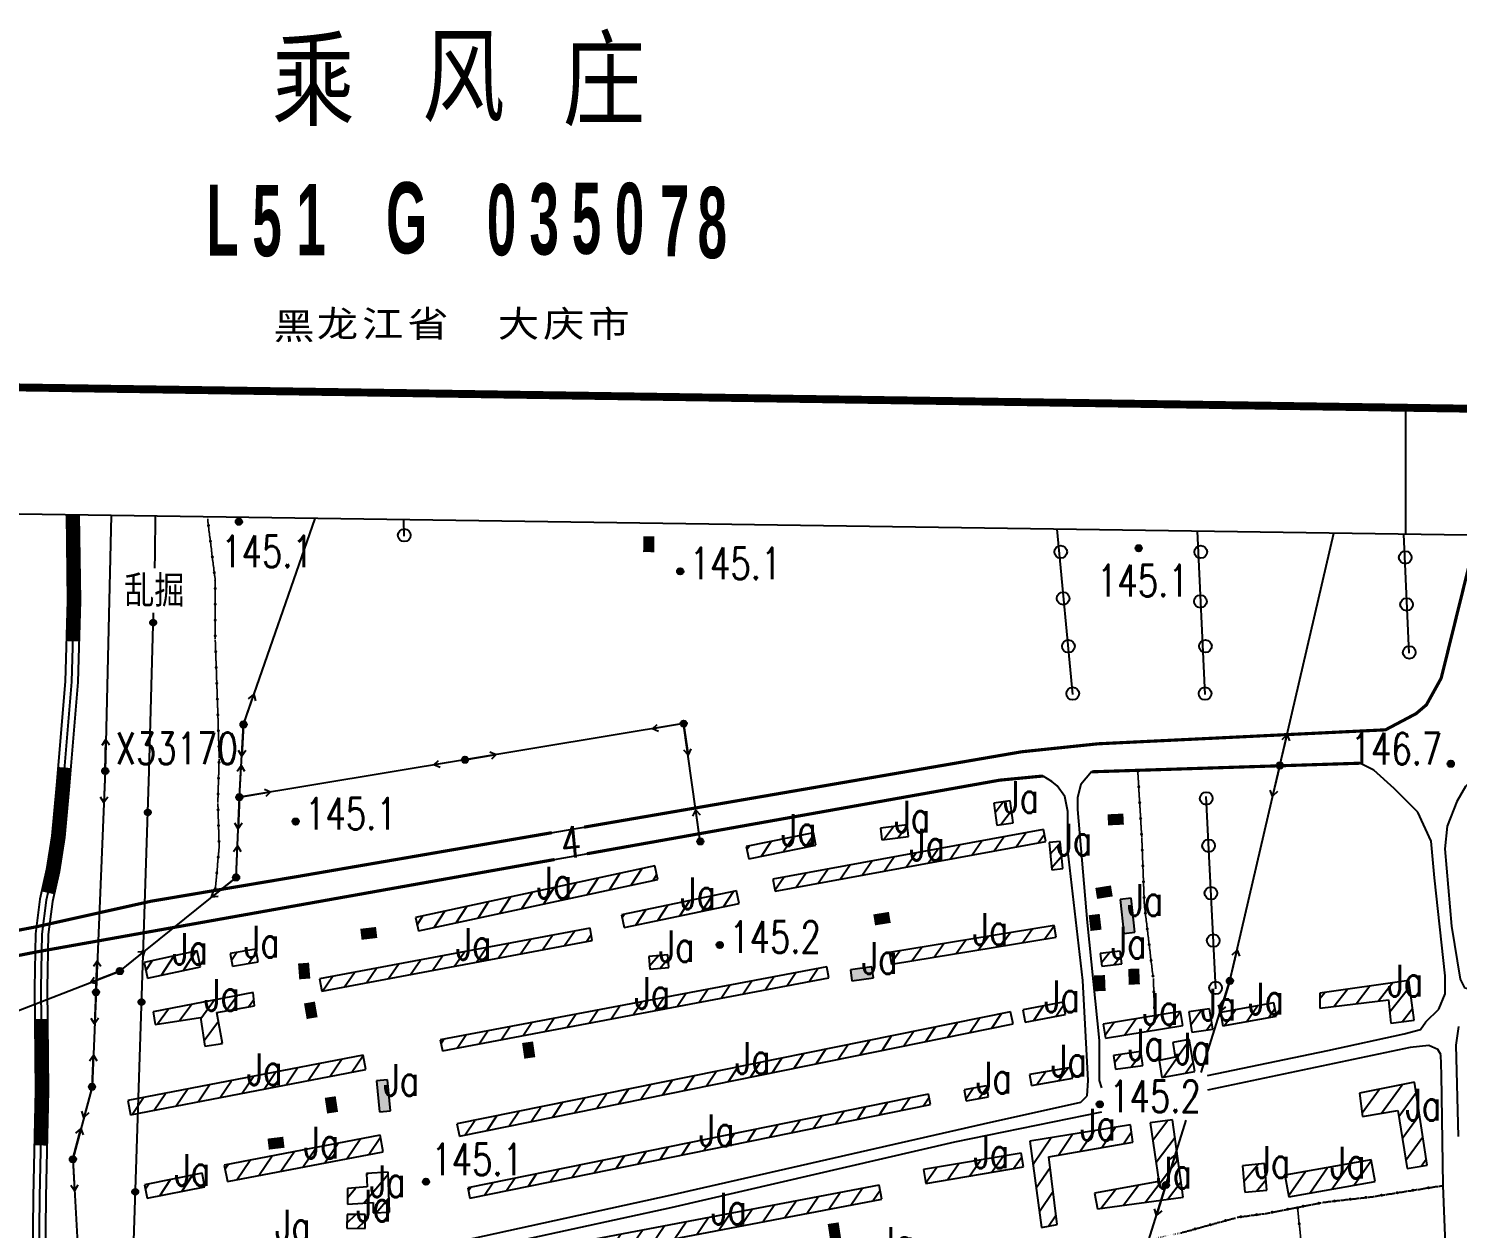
# Model space of a CAD drawing. Extents: x 408766 to 414302, y 5156573 to 5161925.
# Drawn here: x 411097 to 412000, y 5161133 to 5161891 of the extents above; entities that cross this region are included whole.
import ezdxf

# ---------------------------------------------------------------- set-up
doc = ezdxf.new("R2010")
doc.units = 0
doc.header["$LTSCALE"] = 1000
for name, pattern in [('0001', [0.5, 0.5, 0]), ('0004', [0.5, 0.5, 0]), ('4110', [0.5, 0.5, 0]), ('4222', [0.5, 0.5, 0]), ('5130', [1, 1, 0]), ('5310', [1, 1, 0]), ('9100', [0.001, 0, -0.001]), ('9315', [1, 1, 0]), ('9995', [0.001, 0, -0.001])]:
    doc.linetypes.add(name, pattern=pattern)
doc.layers.get('0').update_dxf_attribs({"linetype": 'CONTINUOUS'})
for name, color, linetype in [('0001', 1, 'CONTINUOUS'), ('0001ADD', 1, 'CONTINUOUS'), ('0001BAK', 1, 'CONTINUOUS'), ('0002', 2, 'CONTINUOUS'), ('0002ADD', 2, 'CONTINUOUS'), ('0003ADD', 3, 'CONTINUOUS'), ('0003BAK', 3, 'CONTINUOUS'), ('0005ADD', 5, 'CONTINUOUS'), ('0005BAK', 5, 'CONTINUOUS'), ('0006', 6, 'CONTINUOUS'), ('0007', 7, 'CONTINUOUS'), ('0009', 9, 'CONTINUOUS'), ('0011ADD', 11, 'CONTINUOUS'), ('0011BAK', 11, 'CONTINUOUS'), ('0012', 12, 'CONTINUOUS'), ('0012BAK', 12, 'CONTINUOUS'), ('0013', 13, 'CONTINUOUS'), ('0014', 151, 'CONTINUOUS'), ('0015', 15, 'CONTINUOUS'), ('0017', 85, 'CONTINUOUS'), ('0018', 7, 'CONTINUOUS')]:
    doc.layers.add(name, color=color, linetype=linetype)
doc.styles.add('CADSLDXJ', font='romanc', dxfattribs={"bigfont": 'cadsldxj'})
doc.styles.add('CDXT', font='hbold.shx', dxfattribs={"width": 0.75, "height": 20, "bigfont": 'cdxt.shx'})
doc.styles.add('SIMPLEX', font='simplex.shx', dxfattribs={"width": 0.75, "height": 20})
doc.styles.add('XDX', font='simplex.shx', dxfattribs={"height": 20, "bigfont": 'xdx.shx'})
doc.styles.add('XST', font='romanc.shx', dxfattribs={"width": 0.75, "height": 20, "bigfont": 'xst.shx'})

# ---------------------------------------------------------------- blocks, each defined once
blk = doc.blocks.new('8140')
for radius in [0.0002, 0.000141, 0.0000832, 0.0000301]:
    blk.add_circle((0, 0), radius)
at = {"flags": 1}
blk.add_attdef('8140', (0, 0), '', height=0.0000001, dxfattribs=at)
blk = doc.blocks.new('5130')
blk.add_hatch(color=256).paths.add_polyline_path([(0.0002, 0, 1), (-0.0002, 0, 1)])
for points in [[(0, 0), (0.002, 0)], [(0.001638, 0.000233), (0.002, 0), (0.001658, -0.000229)]]:
    blk.add_lwpolyline(points)
blk.add_circle((0, 0), 0.0002)
at = {"flags": 1}
blk.add_attdef('5130', (0, 0), '', height=0.000001, dxfattribs=at)
blk = doc.blocks.new('5131')
for points in [[(-0.001638, -0.000233), (-0.002, 0), (-0.001658, 0.000229)], [(0, 0), (-0.002, 0)]]:
    blk.add_lwpolyline(points)
at = {"flags": 1}
blk.add_attdef('5131', (0, 0), '', height=0.0000000001, dxfattribs=at)
blk = doc.blocks.new('9315')
blk.add_circle((0, 0), 0.0004)
at = {"flags": 1}
blk.add_attdef('9315', (0, 0), '', height=0.00000001, dxfattribs=at)
blk = doc.blocks.new('2111')
h = blk.add_hatch(color=256)
h.paths.add_polyline_path([(0.0005, 0.00035), (-0.0005, 0.00035), (-0.0005, -0.00035), (0.0005, -0.00035)])
h.paths.add_polyline_path([(0, 0), (0, 0), (0, 0), (0, 0)], flags=24)
blk.add_line((0.0005, -0.00035), (0.0005, -0.00035))
at = {"style": 'CADSLDXJ', "flags": 1}
blk.add_attdef('2111', (0, 0), '', height=0.00000001, dxfattribs=at)
blk = doc.blocks.new('9100')
blk.add_hatch(color=256).paths.add_polyline_path([(0.0001, 0, 1), (-0.0001, 0, 1)])

msp = doc.modelspace()

# ---------------------------------------------------------------- hatches: boundary and pattern name
at = {"layer": '0001ADD', "linetype": '0001'}
h = msp.add_hatch(dxfattribs=at)
h.set_pattern_fill('U', color=256, scale=10, angle=56.50526, style=0, pattern_type=0)
h.set_pattern_definition([(56.50525557, (0, 0), (-8.339364461, 5.518604931), [])])
h.paths.add_polyline_path([(411552.2, 5161366.27), (411594.59, 5161374.89), (411593.03, 5161382.57), (411550.64, 5161373.94)])
h = msp.add_hatch(dxfattribs=at)
h.set_pattern_fill('U', color=256, scale=10, angle=55.39311, style=0, pattern_type=0)
h.set_pattern_definition([(55.39311105, (0, 0), (-8.23068088, 5.679427106), [])])
h.paths.add_polyline_path([(411568.88, 5161345.8), (411739.86, 5161377.16), (411738.49, 5161384.65), (411567.5, 5161353.29)])
h = msp.add_hatch(dxfattribs=at)
h.set_pattern_fill('U', color=256, scale=10, angle=57.16634, style=0, pattern_type=0)
h.set_pattern_definition([(57.16634163, (0, 0), (-8.402482324, 5.42201907), [])])
h.paths.add_polyline_path([(411343.53, 5161320.63), (411494.75, 5161353.23), (411492.91, 5161361.74), (411341.7, 5161329.14)])
h = msp.add_hatch(dxfattribs=at)
h.set_pattern_fill('U', color=256, scale=10, angle=56.84486, style=0, pattern_type=0)
h.set_pattern_definition([(56.84486265, (0, 0), (-8.371927994, 5.469078685), [])])
h.paths.add_polyline_path([(411473.53, 5161322.75), (411546.19, 5161337.99), (411544.52, 5161345.99), (411471.85, 5161330.75)])
for points in [[(411796.18, 5161319.81), (411793.71, 5161341.32), (411786.75, 5161340.52), (411789.22, 5161319.01)], [(411617.36, 5161289.12), (411630.93, 5161290.91), (411630.01, 5161297.85), (411616.44, 5161296.06)], [(411325.92, 5161206.99), (411323.86, 5161226.54), (411316.9, 5161225.8), (411318.96, 5161206.25)]]:
    msp.add_hatch(color=256, dxfattribs=at).paths.add_polyline_path(points)
h = msp.add_hatch(dxfattribs=at)
h.set_pattern_fill('U', color=256, scale=10, angle=54.28466, style=0, pattern_type=0)
h.set_pattern_definition([(54.2846622, (0, 0), (-8.119272867, 5.837585812), [])])
h.paths.add_polyline_path([(411642.29, 5161299.59), (411746.31, 5161316.6), (411745.1, 5161324.02), (411641.07, 5161307.01)])
h = msp.add_hatch(dxfattribs=at)
h.set_pattern_fill('U', color=256, scale=10, angle=55.63966, style=0, pattern_type=0)
h.set_pattern_definition([(55.6396604, (0, 0), (-8.255043733, 5.643957209), [])])
h.paths.add_polyline_path([(411282.45, 5161282.56), (411453.35, 5161314.67), (411451.9, 5161322.36), (411281, 5161290.25)])
h = msp.add_hatch(dxfattribs=at)
h.set_pattern_fill('U', color=256, scale=10, angle=57.20514, style=0, pattern_type=0)
h.set_pattern_definition([(57.20514262, (0, 0), (-8.406152215, 5.416327625), [])])
h.paths.add_polyline_path([(411172.36, 5161290.68), (411205.87, 5161297.93), (411203.7, 5161307.94), (411170.2, 5161300.69)])
h = msp.add_hatch(dxfattribs=at)
h.set_pattern_fill('U', color=256, scale=10, angle=54.69525, style=0, pattern_type=0)
h.set_pattern_definition([(54.69525347, (0, 0), (-8.16089716, 5.779252334), [])])
h.paths.add_polyline_path([(411225.93, 5161298.35), (411242.15, 5161301.12), (411240.77, 5161309.18), (411224.55, 5161306.41)])
h = msp.add_hatch(dxfattribs=at)
h.set_pattern_fill('U', color=256, scale=10, angle=55.72213, style=0, pattern_type=0)
h.set_pattern_definition([(55.72212995, (0, 0), (-8.263158895, 5.632069343), [])])
h.paths.add_polyline_path([(411358.62, 5161244.83), (411602.79, 5161291.07), (411601.49, 5161297.95), (411357.32, 5161251.71)])
h = msp.add_hatch(dxfattribs=at)
h.set_pattern_fill('U', color=256, scale=10, angle=52.11659, style=0, pattern_type=0)
h.set_pattern_definition([(52.11658855, (0, 0), (-7.892619026, 6.14056715), [])])
h.paths.add_polyline_path([(411913.08, 5161271.73), (411956.31, 5161277.12), (411957.78, 5161262.4), (411972.52, 5161264.12), (411969.33, 5161289.39), (411913.08, 5161281.29)])
h = msp.add_hatch(dxfattribs=at)
h.set_pattern_fill('U', color=256, scale=10, angle=53.77082, style=0, pattern_type=0)
h.set_pattern_definition([(53.77082195, (0, 0), (-8.066594398, 5.91016538), [])])
h.paths.add_polyline_path([(411177.05, 5161261.56), (411205.83, 5161266), (411208.63, 5161247.77), (411219.63, 5161249.41), (411216.12, 5161269.03), (411239.98, 5161273.24), (411239.04, 5161281.65), (411175.89, 5161269.5)])
h = msp.add_hatch(dxfattribs=at)
h.set_pattern_fill('U', color=256, scale=10, angle=56.46414, style=0, pattern_type=0)
h.set_pattern_definition([(56.46413638, (0, 0), (-8.335401803, 5.524588381), [])])
h.paths.add_polyline_path([(411369.38, 5161190.97), (411719.2, 5161261.91), (411717.65, 5161269.53), (411367.83, 5161198.59)])
h = msp.add_hatch(dxfattribs=at)
h.set_pattern_fill('U', color=256, scale=10, angle=55.79561, style=0, pattern_type=0)
h.set_pattern_definition([(55.79560663, (0, 0), (-8.27037472, 5.621467957), [])])
h.paths.add_polyline_path([(411726.74, 5161262.88), (411752.4, 5161267.78), (411750.92, 5161275.55), (411725.26, 5161270.65)])
h = msp.add_hatch(dxfattribs=at)
h.set_pattern_fill('U', color=256, scale=10, angle=54.38719, style=0, pattern_type=0)
h.set_pattern_definition([(54.38719395, (0, 0), (-8.129706317, 5.8230469), [])])
h.paths.add_polyline_path([(411777.5, 5161252.82), (411826.45, 5161260.91), (411824.98, 5161269.79), (411776.03, 5161261.7)])
h = msp.add_hatch(dxfattribs=at)
h.set_pattern_fill('U', color=256, scale=10, angle=53.73588, style=0, pattern_type=0)
h.set_pattern_definition([(53.73588058, (0, 0), (-8.062988631, 5.915083629), [])])
h.paths.add_polyline_path([(411832.19, 5161256.53), (411845.35, 5161258.55), (411843.37, 5161271.43), (411830.21, 5161269.41)])
h = msp.add_hatch(dxfattribs=at)
h.set_pattern_fill('U', color=256, scale=10, angle=55.19204, style=0, pattern_type=0)
h.set_pattern_definition([(55.19204482, (0, 0), (-8.21069961, 5.70827574), [])])
h.paths.add_polyline_path([(411851.77, 5161260.57), (411885.52, 5161266.64), (411883.99, 5161275.18), (411850.23, 5161269.11)])
h = msp.add_hatch(dxfattribs=at)
h.set_pattern_fill('U', color=256, scale=10, angle=55.43939, style=0, pattern_type=0)
h.set_pattern_definition([(55.43938708, (0, 0), (-8.235265293, 5.672777587), [])])
h.paths.add_polyline_path([(411813.16, 5161228.02), (411833.97, 5161231.85), (411830.54, 5161252.03), (411820.03, 5161250.01), (411821.65, 5161240.73), (411811.55, 5161238.71)])
h = msp.add_hatch(dxfattribs=at)
h.set_pattern_fill('U', color=256, scale=10, angle=55.91952, style=0, pattern_type=0)
h.set_pattern_definition([(55.91952466, (0, 0), (-8.282513353, 5.603567842), [])])
h.paths.add_polyline_path([(411161.66, 5161204.41), (411310.33, 5161233.09), (411308.61, 5161242.01), (411159.95, 5161213.33)])
h = msp.add_hatch(dxfattribs=at)
h.set_pattern_fill('U', color=256, scale=10, angle=52.80607, style=0, pattern_type=0)
h.set_pattern_definition([(52.80606843, (0, 0), (-7.96593949, 6.045147478), [])])
h.paths.add_polyline_path([(411783.91, 5161233.26), (411801.13, 5161235.62), (411799.94, 5161244.31), (411782.72, 5161241.95)])
h = msp.add_hatch(dxfattribs=at)
h.set_pattern_fill('U', color=256, scale=10, angle=54.86981, style=0, pattern_type=0)
h.set_pattern_definition([(54.86980793, (0, 0), (-8.178466043, 5.75436297), [])])
h.paths.add_polyline_path([(411730.85, 5161222.99), (411756.92, 5161227.52), (411755.74, 5161234.31), (411729.67, 5161229.77)])
h = msp.add_hatch(dxfattribs=at)
h.set_pattern_fill('U', color=256, scale=10, angle=53.96205, style=0, pattern_type=0)
h.set_pattern_definition([(53.9620468, (0, 0), (-8.086274632, 5.883210228), [])])
h.paths.add_polyline_path([(411968.19, 5161170.55), (411980.81, 5161172.54), (411972.84, 5161224.94), (411937.98, 5161217.97), (411939.97, 5161203.38), (411962.22, 5161207.03)])
h = msp.add_hatch(dxfattribs=at)
h.set_pattern_fill('U', color=256, scale=10, angle=56.48234, style=0, pattern_type=0)
h.set_pattern_definition([(56.48233579, (0, 0), (-8.33715621, 5.52194045), [])])
h.paths.add_polyline_path([(411375.93, 5161151.74), (411667, 5161210.87), (411665.68, 5161217.38), (411374.61, 5161158.26)])
h = msp.add_hatch(dxfattribs=at)
h.set_pattern_fill('U', color=256, scale=10, angle=55.94128, style=0, pattern_type=0)
h.set_pattern_definition([(55.94128006, (0, 0), (-8.28464045, 5.60042254), [])])
h.paths.add_polyline_path([(411737.21, 5161133.06), (411747.15, 5161134.98), (411741.7, 5161177.89), (411794.92, 5161187.18), (411793.32, 5161198.06), (411729.84, 5161187.82)])
h = msp.add_hatch(dxfattribs=at)
h.set_pattern_fill('U', color=256, scale=10, angle=52.74088, style=0, pattern_type=0)
h.set_pattern_definition([(52.74088355, (0, 0), (-7.959056829, 6.05420634), [])])
h.paths.add_polyline_path([(411772.55, 5161144.94), (411826.73, 5161152.31), (411820, 5161201.3), (411805.89, 5161199.38), (411811.34, 5161162.23), (411770.62, 5161154.87)])
h = msp.add_hatch(dxfattribs=at)
h.set_pattern_fill('U', color=256, scale=10, angle=55.84933, style=0, pattern_type=0)
h.set_pattern_definition([(55.849325, (0, 0), (-8.275641562, 5.613711494), [])])
h.paths.add_polyline_path([(411222.77, 5161162.19), (411321.27, 5161181.07), (411319.28, 5161191.46), (411220.78, 5161172.58)])
h = msp.add_hatch(dxfattribs=at)
h.set_pattern_fill('U', color=256, scale=10, angle=54.58189, style=0, pattern_type=0)
h.set_pattern_definition([(54.58188733, (0, 0), (-8.149446294, 5.795388262), [])])
h.paths.add_polyline_path([(411663.99, 5161160.99), (411725.88, 5161171.44), (411724.4, 5161180.2), (411662.52, 5161169.75)])
h = msp.add_hatch(dxfattribs=at)
h.set_pattern_fill('U', color=256, scale=10, angle=50.26759, style=0, pattern_type=0)
h.set_pattern_definition([(50.2675927, (0, 0), (-7.690381359, 6.392028986), [])])
h.paths.add_polyline_path([(411865.59, 5161155.51), (411879.61, 5161156.81), (411878.07, 5161173.52), (411864.05, 5161172.23)])
h = msp.add_hatch(dxfattribs=at)
h.set_pattern_fill('U', color=256, scale=10, angle=55.07368, style=0, pattern_type=0)
h.set_pattern_definition([(55.07367858, (0, 0), (-8.198889481, 5.72522587), [])])
h.paths.add_polyline_path([(411893.41, 5161152.5), (411947.96, 5161162.19), (411945.53, 5161175.88), (411890.98, 5161166.19)])
h = msp.add_hatch(dxfattribs=at)
h.set_pattern_fill('U', color=256, scale=10, angle=56.29676, style=0, pattern_type=0)
h.set_pattern_definition([(56.29675815, (0, 0), (-8.319227271, 5.548914994), [])])
h.paths.add_polyline_path([(411172.13, 5161151.62), (411208.48, 5161158.88), (411206.77, 5161167.44), (411170.42, 5161160.18)])
h = msp.add_hatch(dxfattribs=at)
h.set_pattern_fill('U', color=256, scale=10, angle=55.78758, style=0, pattern_type=0)
h.set_pattern_definition([(55.78758467, (0, 0), (-8.26958758, 5.622625834), [])])
h.paths.add_polyline_path([(411422.47, 5161110.34), (411636.2, 5161151.06), (411634.51, 5161159.91), (411420.78, 5161119.19)])
at = {"layer": '0005ADD', "linetype": '5310'}
h = msp.add_hatch(color=256, dxfattribs=at)
edge = h.paths.add_edge_path()
edge.add_arc((411175.91, 5161515.53), 1.9, 0, 360)
h = msp.add_hatch(color=256, dxfattribs=at)
edge = h.paths.add_edge_path()
edge.add_arc((411172.49, 5161395.58), 1.9, 0, 360)
h = msp.add_hatch(color=256, dxfattribs=at)
edge = h.paths.add_edge_path()
edge.add_arc((411168.54, 5161275.64), 1.9, 0, 360)
h = msp.add_hatch(color=256, dxfattribs=at)
edge = h.paths.add_edge_path()
edge.add_arc((411164.59, 5161155.71), 1.9, 0, 360)

# ---------------------------------------------------------------- linework, layer by layer
at = {"layer": '0001', "linetype": '0001'}
for points in [[(411708.93, 5161387.59), (411719.17, 5161388.99), (411717.27, 5161402.88), (411707.02, 5161401.47)], [(411636.3, 5161378.17), (411653.17, 5161380.37), (411652.21, 5161387.71), (411635.34, 5161385.5)], [(411552.2, 5161366.27), (411594.59, 5161374.89), (411593.03, 5161382.57), (411550.64, 5161373.94)], [(411568.88, 5161345.8), (411739.86, 5161377.16), (411738.49, 5161384.65), (411567.5, 5161353.29)], [(411743.67, 5161359.31), (411750.68, 5161359.99), (411749, 5161377.17), (411741.99, 5161376.48)], [(411343.53, 5161320.63), (411494.75, 5161353.23), (411492.91, 5161361.74), (411341.7, 5161329.14)], [(411473.53, 5161322.75), (411546.19, 5161337.99), (411544.52, 5161345.99), (411471.85, 5161330.75)], [(411796.18, 5161319.81), (411793.71, 5161341.32), (411786.75, 5161340.52), (411789.22, 5161319.01)], [(411642.29, 5161299.59), (411746.31, 5161316.6), (411745.1, 5161324.02), (411641.07, 5161307.01)], [(411282.45, 5161282.56), (411453.35, 5161314.67), (411451.9, 5161322.36), (411281, 5161290.25)], [(411172.36, 5161290.68), (411205.87, 5161297.93), (411203.7, 5161307.94), (411170.2, 5161300.69)], [(411225.93, 5161298.35), (411242.15, 5161301.12), (411240.77, 5161309.18), (411224.55, 5161306.41)], [(411489.72, 5161296.39), (411501.74, 5161297.46), (411501.02, 5161305.6), (411489, 5161304.54)], [(411775.19, 5161298.45), (411787.81, 5161299.85), (411786.92, 5161307.82), (411774.31, 5161306.42)], [(411358.62, 5161244.83), (411602.79, 5161291.07), (411601.49, 5161297.95), (411357.32, 5161251.71)], [(411617.36, 5161289.12), (411630.93, 5161290.91), (411630.01, 5161297.85), (411616.44, 5161296.06)], [(411913.08, 5161271.73), (411956.31, 5161277.12), (411957.78, 5161262.4), (411972.52, 5161264.12), (411969.33, 5161289.39), (411913.08, 5161281.29)], [(411177.05, 5161261.56), (411205.83, 5161266), (411208.63, 5161247.77), (411219.63, 5161249.41), (411216.12, 5161269.03), (411239.98, 5161273.24), (411239.04, 5161281.65), (411175.89, 5161269.5)], [(411369.38, 5161190.97), (411719.2, 5161261.91), (411717.65, 5161269.53), (411367.83, 5161198.59)], [(411726.74, 5161262.88), (411752.4, 5161267.78), (411750.92, 5161275.55), (411725.26, 5161270.65)], [(411777.5, 5161252.82), (411826.45, 5161260.91), (411824.98, 5161269.79), (411776.03, 5161261.7)], [(411832.19, 5161256.53), (411845.35, 5161258.55), (411843.37, 5161271.43), (411830.21, 5161269.41)], [(411851.77, 5161260.57), (411885.52, 5161266.64), (411883.99, 5161275.18), (411850.23, 5161269.11)], [(411813.16, 5161228.02), (411833.97, 5161231.85), (411830.54, 5161252.03), (411820.03, 5161250.01), (411821.65, 5161240.73), (411811.55, 5161238.71)], [(411161.66, 5161204.41), (411310.33, 5161233.09), (411308.61, 5161242.01), (411159.95, 5161213.33)], [(411783.91, 5161233.26), (411801.13, 5161235.62), (411799.94, 5161244.31), (411782.72, 5161241.95)], [(411730.85, 5161222.99), (411756.92, 5161227.52), (411755.74, 5161234.31), (411729.67, 5161229.77)], [(411325.92, 5161206.99), (411323.86, 5161226.54), (411316.9, 5161225.8), (411318.96, 5161206.25)], [(411968.19, 5161170.55), (411980.81, 5161172.54), (411972.84, 5161224.94), (411937.98, 5161217.97), (411939.97, 5161203.38), (411962.22, 5161207.03)], [(411375.93, 5161151.74), (411667, 5161210.87), (411665.68, 5161217.38), (411374.61, 5161158.26)], [(411689.48, 5161213.25), (411703.61, 5161215.77), (411702.38, 5161222.67), (411688.25, 5161220.15)], [(411737.21, 5161133.06), (411747.15, 5161134.98), (411741.7, 5161177.89), (411794.92, 5161187.18), (411793.32, 5161198.06), (411729.84, 5161187.82)], [(411772.55, 5161144.94), (411826.73, 5161152.31), (411820, 5161201.3), (411805.89, 5161199.38), (411811.34, 5161162.23), (411770.62, 5161154.87)], [(411222.77, 5161162.19), (411321.27, 5161181.07), (411319.28, 5161191.46), (411220.78, 5161172.58)], [(411663.99, 5161160.99), (411725.88, 5161171.44), (411724.4, 5161180.2), (411662.52, 5161169.75)], [(411865.59, 5161155.51), (411879.61, 5161156.81), (411878.07, 5161173.52), (411864.05, 5161172.23)], [(411893.41, 5161152.5), (411947.96, 5161162.19), (411945.53, 5161175.88), (411890.98, 5161166.19)], [(411172.13, 5161151.62), (411208.48, 5161158.88), (411206.77, 5161167.44), (411170.42, 5161160.18)], [(411298.65, 5161147.99), (411314.86, 5161148.87), (411314.86, 5161142.36), (411325.22, 5161142.86), (411324.34, 5161168.1), (411310.71, 5161167.21), (411311.01, 5161158.93), (411298.65, 5161157.75)], [(411422.47, 5161110.34), (411636.2, 5161151.06), (411634.51, 5161159.91), (411420.78, 5161119.19)], [(411298.27, 5161132.79), (411309.81, 5161132.62), (411309.93, 5161141.28), (411298.4, 5161141.44)]]:
    msp.add_lwpolyline(points, close=True, dxfattribs=at)
at = {"layer": '0001ADD', "linetype": '0001'}
for p, q in [((411707.85, 5161395.47), (411713.03, 5161402.3)), ((411711.37, 5161387.92), (411718.1, 5161396.8)), ((411637.37, 5161378.31), (411643.74, 5161386.6)), ((411646.4, 5161379.49), (411652.28, 5161387.15)), ((411742.71, 5161369.11), (411749.09, 5161376.26)), ((411743.61, 5161360.79), (411750.24, 5161368.22)), ((411489.54, 5161298.47), (411495.07, 5161305.07)), ((411774.96, 5161300.6), (411780.13, 5161307.06)), ((411496.07, 5161296.95), (411501.24, 5161303.13)), ((411782.9, 5161299.3), (411787.26, 5161304.75)), ((411689.29, 5161214.33), (411694.08, 5161221.19)), ((411697.63, 5161214.7), (411702.54, 5161221.74)), ((411308.79, 5161148.36), (411324.4, 5161166.8)), ((411310.75, 5161166.16), (411311.7, 5161167.27)), ((411298.65, 5161151.85), (411303.8, 5161157.94)), ((411316.81, 5161142.36), (411325.07, 5161152.12)), ((411298.32, 5161135.96), (411303.88, 5161141.36)), ((411305, 5161132.69), (411309.88, 5161137.43))]:
    msp.add_line(p, q, dxfattribs=at)
at = {"layer": '0001BAK', "linetype": '9995'}
msp.add_lwpolyline([(411215.1, 5161346.82), (411217.59, 5161373.34), (411216.76, 5161402.35), (411217.59, 5161430.53), (411216.76, 5161457.88), (411215.1, 5161505.95), (411215.1, 5161542.42), (411210.12, 5161582.44)], dxfattribs=at)
at = {"layer": '0002', "linetype": '5130'}
for points in [[(410385.69, 5160740.27), (410710.6, 5160720.44), (411067.98, 5161261.52), (411154.86, 5161295.22), (411228.28, 5161354.44), (411230.39, 5161405.23), (411232.98, 5161451.15), (411278.27, 5161581.44)], [(411149.36, 5161583.33), (411145.57, 5161421.72), (411137.27, 5161222.1), (411125.16, 5161176.28), (411166.81, 5160428.18), (411171.01, 5160348.35)], [(411837.99, 5161231.04), (411856.15, 5161289.03), (411921.94, 5161572)], [(411521.56, 5161377.2), (411511.03, 5161451.65), (411230.39, 5161405.23)], [(411798.59, 5161105.21), (411828.6, 5161201.04)]]:
    msp.add_lwpolyline(points, dxfattribs=at)
at = {"layer": '0003ADD', "linetype": '4110'}
for points in [[(411124.9, 5161584, 8, 8, 0), (411125.69, 5161529.36, 8, 8, 0), (411125, 5161503.72, 0, 0, 0)], [(411119.73, 5161423.93, 8, 8, 0), (411118.76, 5161412.4, 8, 8, 0), (411115.93, 5161380.16, 8, 8, 0), (411112.47, 5161358.7, 8, 8, 0), (411109.35, 5161344.71, 0, 0, 0)], [(411105.05, 5161265.01, 8, 8, 0), (411105.53, 5161219.8, 8, 8, 0), (411104.81, 5161185.02, 0, 0, 0)]]:
    msp.add_lwpolyline(points, format="xyseb", dxfattribs=at)
for points in [[(411121.07, 5161583.65), (411121.69, 5161529.36), (411120.31, 5161478.37), (411114.78, 5161412.75), (411111.96, 5161380.65), (411108.54, 5161359.46), (411104.37, 5161340.71), (411101.54, 5161318.86), (411100.84, 5161284.67), (411101.53, 5161219.82), (411100.15, 5161152.74), (411099.45, 5161095.59)], [(411128.97, 5161583.42), (411129.69, 5161529.36), (411128.3, 5161477.93), (411122.75, 5161412.06), (411119.9, 5161379.66), (411116.4, 5161357.95), (411112.25, 5161339.33), (411109.53, 5161318.27), (411108.84, 5161284.63), (411109.53, 5161219.78), (411108.15, 5161152.61), (411107.45, 5161095.51)]]:
    msp.add_lwpolyline(points, dxfattribs=at)
at = {"layer": '0003ADD', "linetype": '4222', "const_width": 2}
for points in [[(411448.22, 5161386.24), (411724.57, 5161433.87), (411772.84, 5161438.92), (411954.5, 5161447.76), (411973.82, 5161458), (411980.32, 5161463.53), (411989.68, 5161480.4), (412011.99, 5161570.68)], [(411768.81, 5161421.22), (411938.04, 5161426.64), (411938.27, 5161426.62)], [(411449.97, 5161369.41), (411710.66, 5161415.93), (411736.1, 5161418.38), (411738.16, 5161418.51)], [(410797.34, 5161376.69), (410801.65, 5161374.83), (410870.65, 5161341.88), (410939.26, 5161300.59), (410945.52, 5161297.87), (410967.07, 5161297.27), (411102.28, 5161323.29), (411174.49, 5161339.39), (411267.11, 5161355.03), (411427.76, 5161382.72)], [(410947.95, 5160060.01), (410933.63, 5160248.94), (410925.92, 5160312.63), (410899.09, 5160440.33), (410864.27, 5160554.94), (410852.22, 5160577.49), (410816.44, 5160657.84), (410751.68, 5160767.58), (410705.34, 5160833.63), (410642.75, 5160930.61), (410635.59, 5160946.68), (410640.33, 5161006.57), (410652.18, 5161040.16), (410660.8, 5161053.25), (410713.33, 5161116.52), (410778.71, 5161185.78), (410801.48, 5161206.08), (410849.88, 5161235.19), (410942.36, 5161275.75), (411102.46, 5161307.41), (411429.52, 5161365.77)]]:
    msp.add_lwpolyline(points, dxfattribs=at)
at = {"layer": '0003BAK', "linetype": '4222'}
for points in [[(410588.07, 5161591.56), (410599.2, 5161553.43), (410607.43, 5161521.98), (410609.46, 5161514.59), (410615.93, 5161500.66), (410632.29, 5161481.28), (410672.53, 5161446.5), (410722.27, 5161410.82), (410739.77, 5161401.44), (410801.65, 5161374.83), (410870.65, 5161341.88), (410939.26, 5161300.59), (410945.52, 5161297.87), (410967.07, 5161297.27), (411102.28, 5161323.29), (411174.49, 5161339.39), (411267.11, 5161355.03), (411724.57, 5161433.87), (411772.84, 5161438.92), (411954.5, 5161447.76), (411973.82, 5161458), (411980.32, 5161463.53), (411989.68, 5161480.4), (412011.99, 5161570.68)], [(411768.81, 5161421.22), (411938.04, 5161426.64), (411938.27, 5161426.62)], [(410947.95, 5160060.01), (410933.63, 5160248.94), (410925.92, 5160312.63), (410899.09, 5160440.33), (410864.27, 5160554.94), (410852.22, 5160577.49), (410816.44, 5160657.84), (410751.68, 5160767.58), (410705.34, 5160833.63), (410642.75, 5160930.61), (410635.59, 5160946.68), (410640.33, 5161006.57), (410652.18, 5161040.16), (410660.8, 5161053.25), (410713.33, 5161116.52), (410778.71, 5161185.78), (410801.48, 5161206.08), (410849.88, 5161235.19), (410942.36, 5161275.75), (411102.46, 5161307.41), (411710.66, 5161415.93), (411736.1, 5161418.38), (411738.16, 5161418.51)]]:
    msp.add_lwpolyline(points, dxfattribs=at)
at = {"layer": '0003BAK', "linetype": '4110'}
msp.add_lwpolyline([(411124.3, 5161583.7), (411125.69, 5161529.36), (411124.3, 5161478.15), (411118.76, 5161412.4), (411115.93, 5161380.16), (411112.47, 5161358.7), (411108.31, 5161340.02), (411105.54, 5161318.56), (411104.84, 5161284.65), (411105.53, 5161219.8), (411104.15, 5161152.67), (411103.45, 5161095.55)], dxfattribs=at)
at = {"layer": '0005ADD', "linetype": '5310'}
for points in [[(411176.85, 5161549.99), (411177.09, 5161558.79), (411177.32, 5161582.92)], [(411226.88, 5159876.03), (411218.18, 5160053.46), (411195.97, 5160461.94), (411176.01, 5160830.56), (411162.14, 5161081.28), (411173.34, 5161421.53), (411176.08, 5161521.79)]]:
    msp.add_lwpolyline(points, dxfattribs=at)
for centre in [(411175.91, 5161515.53), (411172.49, 5161395.58), (411168.54, 5161275.64), (411164.59, 5161155.71)]:
    msp.add_circle(centre, 1.9, dxfattribs=at)
at = {"layer": '0005BAK', "linetype": '9315'}
for points in [[(411334.53, 5161570.25), (411334.32, 5161580.62)], [(411756.93, 5161470.13), (411747.06, 5161574.57)], [(411840.48, 5161470.13), (411835.61, 5161573.27)], [(411969.53, 5161496.21), (411966.06, 5161571.36)], [(411847.19, 5161284.06), (411841.23, 5161405.51)]]:
    msp.add_lwpolyline(points, dxfattribs=at)
at = {"layer": '0006', "linetype": '0004'}
for points in [[(411842.13, 5161229.19), (411918.14, 5161245.14), (411966.29, 5161255.57), (411976.51, 5161258.29), (411979.92, 5161263.06), (411988.1, 5161271.23), (411992.19, 5161280.76), (411992.19, 5161292.33), (411985.37, 5161354.29), (411983.33, 5161377.44), (411974.98, 5161395.64), (411959.98, 5161410.62), (411947.03, 5161422.2), (411938.27, 5161426.62)], [(411285, 5161106.02), (411502.46, 5161153.68), (411700.6, 5161198.78), (411761.96, 5161212.4), (411766.05, 5161216.48), (411766.73, 5161226.02), (411763.32, 5161289.34), (411753.83, 5161371.56), (411753.83, 5161396.07), (411751.79, 5161405.61), (411747.02, 5161412.41), (411743.61, 5161415.14), (411738.16, 5161418.51)], [(411768.81, 5161421.22), (411762.01, 5161413.09), (411759.97, 5161404.92), (411759.97, 5161397.43), (411766.1, 5161325.94), (411773.62, 5161251.27), (411773.62, 5161226.07), (411774.98, 5161221.52)], [(412013.82, 5161420.29), (412004.98, 5161411.99), (411999.52, 5161402.45), (411993.39, 5161386.79), (411992.02, 5161372.49), (411996.21, 5161323.56), (412001.66, 5161290.2), (412004.39, 5161284.75), (412015.98, 5161282.03), (412093.01, 5161286.11), (412163.22, 5161290.2), (412297.9, 5161295.67)], [(412000.68, 5161260.26), (411998.99, 5161248.48), (412000.35, 5161190.61)], [(412002.25, 5160876.38), (411998.07, 5160964.06), (411994.49, 5161067.83), (411990.95, 5161159.71), (411989.8, 5161229.87), (411989.41, 5161242.44), (411987.61, 5161245.58), (411981.78, 5161248.27), (411970.12, 5161246.92), (411842.13, 5161219.87)], [(411774.98, 5161206.11), (411682.22, 5161187.13), (411502.93, 5161145.6), (411286.36, 5161098.53)]]:
    msp.add_lwpolyline(points, dxfattribs=at)
at = {"layer": '0009', "linetype": '9995'}
msp.add_lwpolyline([(411010.84, 5161305.69), (411102.28, 5161323.29), (411174.49, 5161339.39), (411215.04, 5161346.24)], dxfattribs=at)
at = {"layer": '0011BAK', "linetype": '9100'}
for points in [[(411797.96, 5161422.16), (411800.53, 5161379.1), (411802.15, 5161337.05), (411807.82, 5161290.14), (411808.62, 5161268.07)], [(411584.91, 5160861.76), (411583.55, 5160891.86), (411584.73, 5160918.96), (411584.73, 5160964.9), (411585.91, 5160984.92), (411582.37, 5161008.48), (411584.73, 5161043.82), (411589.44, 5161067.38), (411620.11, 5161081.52), (411668.46, 5161092.12), (411710.92, 5161102.72), (411746.3, 5161114.5), (411785.22, 5161121.57), (411825.32, 5161129.81), (411861.22, 5161139.68), (411878.91, 5161142.04), (411915.47, 5161149.11), (411946.13, 5161152.64), (411990.95, 5161159.71)], [(411898.89, 5161145.9), (411903.68, 5161100.81), (411911.93, 5161061.94), (411924.9, 5161058.4), (411949.67, 5161061.94), (411994.49, 5161067.83)]]:
    msp.add_lwpolyline(points, dxfattribs=at)
at = {"layer": '0012'}
msp.add_line((413854.36, 5161543.67), (408904.1, 5161616.25), dxfattribs=at)
at = {"layer": '0012', "const_width": 5}
msp.add_lwpolyline([(408833.18, 5156904.54), (408905.3, 5161696.24), (413855.5, 5161623.67), (413787.17, 5156831.96), (408833.18, 5156904.54)], dxfattribs=at)
at = {"layer": '0018', "color": 2}
msp.add_lwpolyline([(411967.33, 5161571.34), (411967.33, 5161651.35)], dxfattribs=at)

# ---------------------------------------------------------------- block references
at = {"layer": '0001ADD', "linetype": '9995', "xscale": 10000, "yscale": 10000, "zscale": 10000}
for p in [(411210.82, 5161576.87), (411212.05, 5161566.95), (411213.28, 5161557.03), (411214.51, 5161547.1), (411215.1, 5161537.14), (411215.1, 5161527.14), (411215.1, 5161517.14), (411215.1, 5161507.14), (411215.4, 5161497.14), (411215.75, 5161487.15), (411216.09, 5161477.15), (411216.44, 5161467.16), (411216.78, 5161457.17), (411217.08, 5161447.17), (411217.38, 5161437.18), (411217.49, 5161427.18), (411217.19, 5161417.18), (411216.9, 5161407.19), (411216.9, 5161397.19), (411217.19, 5161387.2), (411217.48, 5161377.2), (411217.01, 5161367.23), (411216.08, 5161357.27), (411215.14, 5161347.32)]:
    msp.add_blockref('9100', p, dxfattribs=at)
at = {"layer": '0002ADD', "linetype": '5130', "xscale": 10000, "yscale": 10000, "zscale": 10000}
for name, p, rotation in [('5130', (411232.98, 5161451.15), 71.02207008792443), ('5131', (411232.98, 5161451.15), 86.77067677047741), ('5130', (411511.03, 5161451.65), 189.3932050747658), ('5131', (411511.03, 5161451.65), 98.04520649634644), ('5131', (411145.57, 5161421.72), 268.612555875321), ('5130', (411887.71, 5161425.17), 76.5377303002265), ('5131', (411372.91, 5161428.81), 189.3932050747658), ('5130', (411145.57, 5161421.72), 267.6187702836127), ('5130', (411230.39, 5161405.23), 86.77067677047741), ('5130', (411372.91, 5161428.81), 189.3932050747658), ('5131', (411887.71, 5161425.17), 76.5377303002265), ('5131', (411230.39, 5161405.23), 87.62433344751038), ('5131', (411230.39, 5161405.23), 189.3932050747658), ('5130', (411521.56, 5161377.2), 98.04520649634644), ('5130', (411228.28, 5161354.44), 87.62433344751038), ('5131', (411228.28, 5161354.44), 38.8858330119776), ('5130', (411154.86, 5161295.22), 38.8858330119776), ('5130', (411856.15, 5161289.03), 76.5377303002265), ('5131', (411154.86, 5161295.22), 21.20418605707958), ('5131', (411139.75, 5161281.84), 267.6187702836127), ('5131', (411856.15, 5161289.03), 72.61221649076641), ('5130', (411139.75, 5161281.84), 267.6187702836127), ('5131', (411137.27, 5161222.1), 267.6187702836127), ('5130', (411137.27, 5161222.1), 255.2003641395598), ('5131', (411125.16, 5161176.28), 255.2003641395598), ('5130', (411815.75, 5161159.99), 72.61221649076641), ('5130', (411125.16, 5161176.28), 273.1866287361289), ('5131', (411815.75, 5161159.99), 72.61221649076641)]:
    msp.add_blockref(name, p, dxfattribs=dict(at, rotation=rotation))
at = {"layer": '0005ADD', "linetype": '9315', "xscale": 10000, "yscale": 10000, "zscale": 10000}
for p in [(411334.53, 5161570.75), (411749.33, 5161560.26), (411837.75, 5161560.2), (411967, 5161556.7), (411750.83, 5161530.81), (411837.53, 5161528.93), (411967.84, 5161526.99), (411754.13, 5161500.59), (411840.7, 5161500.63), (411969.52, 5161496.71), (411756.9, 5161470.63), (411840.48, 5161470.63), (411841.28, 5161404.42), (411842.75, 5161374.45), (411844.22, 5161344.49), (411845.7, 5161314.52), (411847.17, 5161284.56)]:
    msp.add_blockref('9315', p, dxfattribs=at)
at = {"layer": '0011ADD', "linetype": '9100', "xscale": 10000, "yscale": 10000, "zscale": 10000}
for p in [(411797.99, 5161421.66), (411798.59, 5161411.67), (411799.18, 5161401.69), (411799.78, 5161391.71), (411800.37, 5161381.73), (411800.81, 5161371.74), (411801.2, 5161361.75), (411801.58, 5161351.75), (411801.97, 5161341.76), (411802.78, 5161331.8), (411803.98, 5161321.87), (411805.18, 5161311.95), (411806.38, 5161302.02), (411807.58, 5161292.09), (411808.11, 5161282.11), (411808.47, 5161272.12), (411932.2, 5161151.04), (411942.14, 5161152.18), (411952.04, 5161153.57), (411961.92, 5161155.13), (411971.79, 5161156.69), (411981.67, 5161158.25), (411882.92, 5161142.81), (411892.74, 5161144.71), (411898.95, 5161145.41), (411902.55, 5161146.61), (411912.37, 5161148.51), (411922.27, 5161149.89), (411843.79, 5161134.89), (411853.44, 5161137.54), (411863.13, 5161139.94), (411873.04, 5161141.26), (411900, 5161135.46), (411834.15, 5161132.24)]:
    msp.add_blockref('9100', p, dxfattribs=at)
at = {"layer": '0015', "xscale": 10000, "yscale": 10000, "zscale": 10000}
for p in [(411230.04, 5161579.29, 145.1), (411798.55, 5161562.59, 145.1), (411508.88, 5161547.93, 145.1), (411995.75, 5161426.28, 146.7), (411265.9, 5161389.76, 145.1), (411533.91, 5161311.75, 145.2), (411773.98, 5161211.04, 145.2), (411348.26, 5161162.11, 145.1)]:
    msp.add_blockref('8140', p, dxfattribs=at)
at = {"layer": '0015', "linetype": '9315', "xscale": 10000, "yscale": 10000, "zscale": 10000}
for p, rotation in [((411489.03, 5161565.08), 269.2248326578551), ((411784.04, 5161391.08), 2.766903129797676), ((411776.65, 5161345.13), 9.189573662884705), ((411636.37, 5161328.39), 9.169765902345905), ((411312.12, 5161319.08), 6.732063451240046), ((411771.03, 5161325.99), 276.6745276473357), ((411271.29, 5161295.29), 274.4609489553366), ((411795.62, 5161291.75), 272.1501659461452), ((411773.96, 5161287.59), 272.233855850832), ((411275.48, 5161270.45), 279.7638463393101), ((411413.14, 5161245.31), 278.2769722026337), ((411288.5, 5161210.67), 278.4575185313856), ((411253.52, 5161186.45), 6.911347120483895), ((411606.28, 5161130.93), 278.6473624899964)]:
    msp.add_blockref('2111', p, dxfattribs=dict(at, rotation=rotation))

# ---------------------------------------------------------------- texts
at = {"layer": '0007', "style": 'SIMPLEX', "width": 0.75}
for s, p in [('145.1', (411218.92, 5161550.5, 145.1)), ('145.1', (411514.88, 5161542.93, 145.1)), ('145.1', (411772.25, 5161532.06, 145.1)), ('146.7', (411932.49, 5161425.83, 146.7)), ('145.1', (411271.9, 5161384.76, 145.1)), ('145.2', (411539.91, 5161306.75, 145.2)), ('145.2', (411779.98, 5161206.04, 145.2)), ('145.1', (411351.66, 5161166.2, 145.1))]:
    msp.add_text(s, height=20, dxfattribs=at).set_placement(p)
at = {"layer": '0012'}
for s, height, style, width, p in [('1', 45, 'CDXT', 0.555556, (411266.44, 5161747.8)), ('G', 45, 'CDXT', 0.555556, (411323.01, 5161748.93)), ('0', 45, 'CDXT', 0.555556, (411386.68, 5161747.74)), ('3', 45, 'CDXT', 0.555556, (411413.66, 5161748.25)), ('5', 45, 'CDXT', 0.555556, (411440.37, 5161748.64)), ('0', 45, 'CDXT', 0.555556, (411467.54, 5161748.53)), ('L', 45, 'CDXT', 0.555556, (411209.57, 5161747.4)), ('5', 45, 'CDXT', 0.555556, (411238.53, 5161747.17)), ('7', 45, 'CDXT', 0.555556, (411496.08, 5161747.04)), ('8', 45, 'CDXT', 0.555556, (411519.88, 5161745.95)), ('黑', 19, 'XST', 1.447368, (411251.8, 5161692.83)), ('龙', 19, 'XST', 1.447368, (411279.27, 5161694.22)), ('江', 19, 'XST', 1.447368, (411307.87, 5161694.22)), ('省', 19, 'XST', 1.447368, (411336.46, 5161694.22)), ('大', 19, 'XST', 1.447368, (411393.65, 5161694.22)), ('庆', 19, 'XST', 1.447368, (411422.24, 5161694.22)), ('市', 19, 'XST', 1.447368, (411450.84, 5161694.22))]:
    msp.add_text(s, height=height, dxfattribs=dict(at, style=style, width=width)).set_placement(p)
at = {"layer": '0012BAK', "style": 'CDXT'}
for s, p in [('乘', (411251.01, 5161829.4)), ('风', (411345.83, 5161831.95)), ('庄', (411434.5, 5161829.88))]:
    msp.add_text(s, height=55, dxfattribs=at).set_placement(p)
at = {"layer": '0013', "linetype": '0001', "style": 'XDX'}
msp.add_text('乱掘', height=20, dxfattribs=at).set_placement((411157.64, 5161525.49))
at = {"layer": '0014', "style": 'SIMPLEX', "width": 0.75}
msp.add_text('4', height=20, rotation=5.93983, dxfattribs=at).set_placement((411434.5, 5161366.2, 145.2))
at = {"layer": '0017', "linetype": '0001', "style": 'SIMPLEX', "width": 0.75}
for s, p in [('X33170', (411152.17, 5161425.99)), ('Ja', (411713.1, 5161395.23)), ('Ja', (411644.25, 5161382.94)), ('Ja', (411572.61, 5161374.42)), ('Ja', (411746.7, 5161368.31)), ('Ja', (411653.68, 5161365.23)), ('Ja', (411418.22, 5161341.18)), ('Ja', (411509.02, 5161334.37)), ('Ja', (411791.46, 5161330.16)), ('Ja', (411233.35, 5161303.76)), ('Ja', (411693.69, 5161311.8)), ('Ja', (411781.06, 5161303.13)), ('Ja', (411188.03, 5161299.31)), ('Ja', (411367.17, 5161302.46)), ('Ja', (411495.37, 5161301)), ('Ja', (411623.68, 5161293.48)), ('Ja', (411955.82, 5161279.09)), ('Ja', (411208.17, 5161270.2)), ('Ja', (411480.05, 5161271.39)), ('Ja', (411738.83, 5161269.22)), ('Ja', (411867.88, 5161267.87)), ('Ja', (411801.24, 5161261.3)), ('Ja', (411837.78, 5161263.98)), ('Ja', (411791.93, 5161238.79)), ('Ja', (411821.65, 5161236.29)), ('Ja', (411235.14, 5161223.21)), ('Ja', (411543.51, 5161230.25)), ('Ja', (411743.29, 5161228.65)), ('Ja', (411321.41, 5161216.39)), ('Ja', (411695.93, 5161217.96)), ('Ja', (411967.2, 5161200.73)), ('Ja', (411761.58, 5161188.14)), ('Ja', (411271.02, 5161176.82)), ('Ja', (411520.8, 5161184.56)), ('Ja', (411694.2, 5161170.59)), ('Ja', (411189.45, 5161159.53)), ('Ja', (411871.83, 5161164.52)), ('Ja', (411919.47, 5161164.19)), ('Ja', (411312.79, 5161152.42)), ('Ja', (411809.74, 5161157.75)), ('Ja', (411304.1, 5161137.03)), ('Ja', (411528.49, 5161135.12)), ('Ja', (411252.88, 5161124.24)), ('Ja', (411634.21, 5161113.43))]:
    msp.add_text(s, height=20, dxfattribs=at).set_placement(p)

doc.saveas('drawing.dxf')
